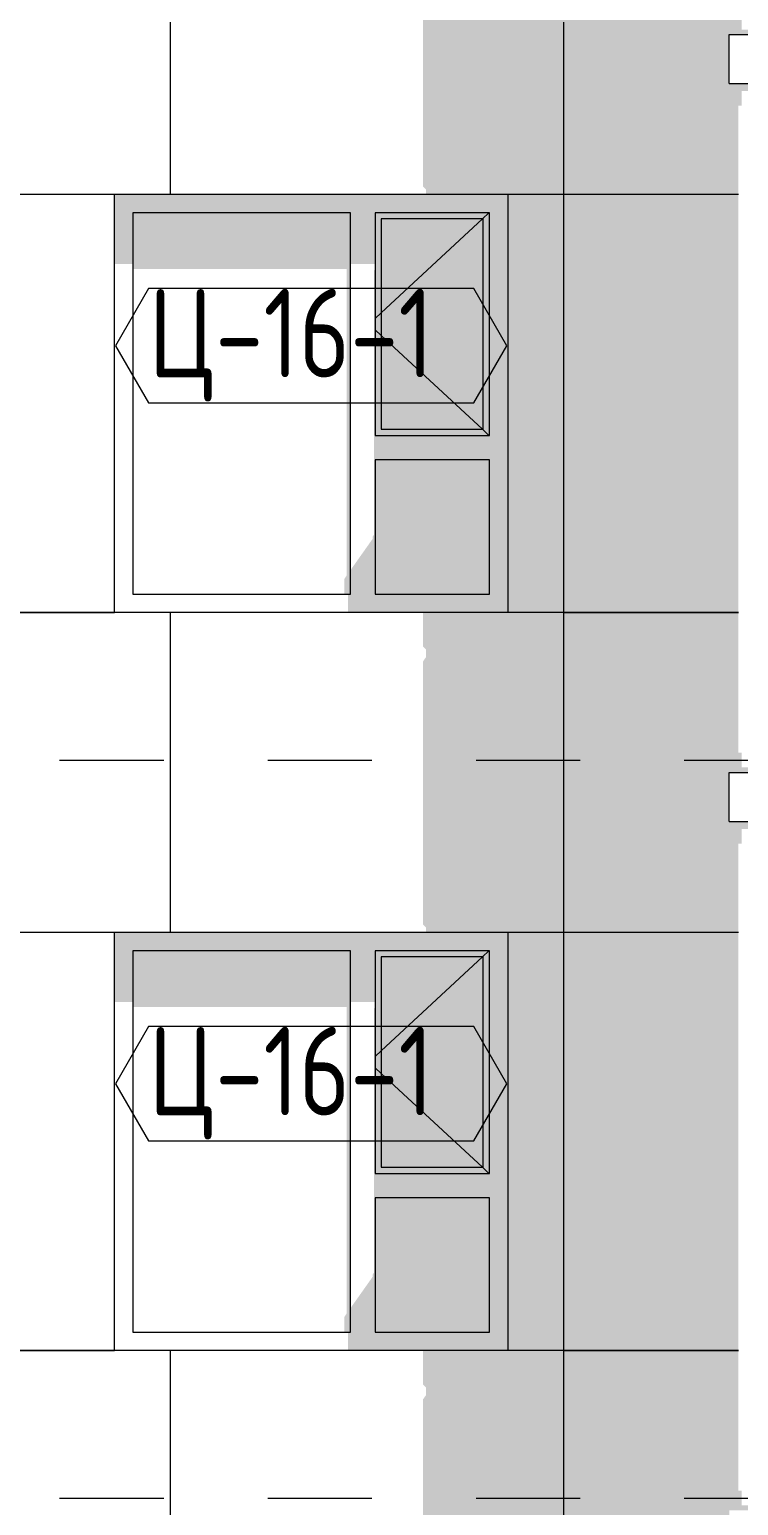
# Model space of a CAD drawing. Header units: millimetres. Extents: x 18162 to 7085488, y 72188 to 247925.
# Drawn here: x 5823964 to 5826846, y 127354 to 133354 of the extents above; entities that cross this region are included whole.
import ezdxf

# ---------------------------------------------------------------- set-up
doc = ezdxf.new("R2010")
doc.units = ezdxf.units.MM
doc.header["$MEASUREMENT"] = 0
doc.linetypes.add('Dashed', pattern=[423.333333, 211.666667, -211.666667])
doc.layers.add('Archicad Windows', color=7, linetype='Continuous')
doc.layers.add('Structural - Bearing', color=7, linetype='Continuous')
doc.styles.add('GENERATED_STYLE_3', font='', dxfattribs={"width": 0.8})
doc.styles.get('GENERATED_STYLE_3').set_extended_font_data('ISOCPEUR MON')
doc.dimstyles.new('GENERATED_STYLE__19', dxfattribs={"dimtxt": 440.00001, "dimasz": 228, "dimexe": 0.18, "dimexo": 31028.935828, "dimgap": 0, "dimtad": 1, "dimdec": 0, "dimzin": 0, "dimdsep": 46, "dimtxsty": 'GENERATED_STYLE_3', "dimblk": 'ARROWHEAD_2', "dimblk1": 'ARROWHEAD_2', "dimblk2": 'ARROWHEAD_2', "dimcen": 0.09, "dimclrd": 13, "dimclre": 13, "dimclrt": 13, "dimadec": 0, "dimazin": 0, "dimtfac": 1, "dimtdec": 4, "dimtmove": 0, "dimatfit": 3, "dimfxl": 1, "dimtolj": 1, "dimtzin": 0, "dimarcsym": 0})

# ---------------------------------------------------------------- blocks, each defined once
blk = doc.blocks.new('*X2320', base_point=(5785635.3, 106384.1))
at = {"layer": 'Structural - Bearing', "color": 8, "linetype": 'Continuous', "lineweight": 13}
for p, q in [((5824535.3, 130284.1), (5824535.3, 129684.1)), ((5826135.3, 130284.1), (5826135.3, 127984.1)), ((5822935.3, 129684.1), (5824035.3, 129684.1)), ((5824035.3, 129684.1), (5824308.8, 129684.1)), ((5825908.8, 129684.1), (5826135.3, 129684.1)), ((5826135.3, 129684.1), (5826846.4, 129684.1)), ((5822935.3, 127984.1), (5824035.3, 127984.1)), ((5824035.3, 127984.1), (5822935.3, 127984.1)), ((5824308.8, 127984.1), (5824035.3, 127984.1)), ((5824035.3, 127984.1), (5824308.8, 127984.1)), ((5824535.3, 127984.1), (5824535.3, 127384.1)), ((5826135.3, 127984.1), (5825908.8, 127984.1)), ((5826135.3, 127984.1), (5826846.4, 127984.1)), ((5826135.3, 127984.1), (5826135.3, 127384.1)), ((5826846.4, 127984.1), (5826135.3, 127984.1)), ((5824535.3, 127384.1), (5824535.3, 127284.1)), ((5826135.3, 127384.1), (5826135.3, 127284.1))]:
    blk.add_line(p, q, dxfattribs=at)
blk = doc.blocks.new('*X2326', base_point=(5785635.3, 106384.1))
at = {"layer": 'Structural - Bearing', "color": 8, "linetype": 'Continuous', "lineweight": 13}
for p, q in [((5824535.3, 133284.1), (5824535.3, 132684.1)), ((5826135.3, 133284.1), (5826135.3, 130984.1)), ((5822935.3, 132684.1), (5824035.3, 132684.1)), ((5824035.3, 132684.1), (5824308.8, 132684.1)), ((5825908.8, 132684.1), (5826135.3, 132684.1)), ((5826135.3, 132684.1), (5826846.4, 132684.1)), ((5822935.3, 130984.1), (5824035.3, 130984.1)), ((5824035.3, 130984.1), (5822935.3, 130984.1)), ((5824308.8, 130984.1), (5824035.3, 130984.1)), ((5824035.3, 130984.1), (5824308.8, 130984.1)), ((5824535.3, 130984.1), (5824535.3, 130384.1)), ((5826135.3, 130984.1), (5825908.8, 130984.1)), ((5826135.3, 130984.1), (5826846.4, 130984.1)), ((5826135.3, 130984.1), (5826135.3, 130384.1)), ((5826846.4, 130984.1), (5826135.3, 130984.1)), ((5824535.3, 130384.1), (5824535.3, 130284.1)), ((5826135.3, 130384.1), (5826135.3, 130284.1))]:
    blk.add_line(p, q, dxfattribs=at)
blk = doc.blocks.new('*X2377', base_point=(5785635.3, 106384.1))
at = {"layer": 'Structural - Bearing', "color": 8, "linetype": 'Continuous', "lineweight": 13}
for p, q in [((5824535.3, 133384.1), (5824535.3, 133284.1)), ((5826135.3, 133384.1), (5826135.3, 133284.1))]:
    blk.add_line(p, q, dxfattribs=at)
blk = doc.blocks.new('*D2606', base_point=(5785635.3, 106384.1))
at = {"color": 12, "linetype": 'Continuous', "lineweight": 35}
for p, q in [((5838328.4, 127420.7), (5838628.4, 127247.5)), ((5838328.4, 127220.7), (5838628.4, 127047.5))]:
    blk.add_line(p, q, dxfattribs=at)
at = {"color": 13, "linetype": 'Continuous', "lineweight": 13}
for p, q in [((5838703.4, 127334.1), (5837187.8, 127334.1)), ((5838478.4, 127134.1), (5838478.4, 127334.1)), ((5838703.4, 127134.1), (5837187.8, 127134.1))]:
    blk.add_line(p, q, dxfattribs=at)
blk = doc.blocks.new('ARROWHEAD_2')
at = {"color": 0, "linetype": 'Continuous', "lineweight": 0}
for p, q in [((-0.378, -0.655), (0.378, 0.655)), ((0, 0), (-1, 0))]:
    blk.add_line(p, q, dxfattribs=at)
blk = doc.blocks.new('*D2607', base_point=(5785635.3, 106384.1))
at = {"color": 12, "linetype": 'Continuous', "lineweight": 35}
for p, q in [((5838328.4, 130220.7), (5838628.4, 130047.5)), ((5838328.4, 127420.7), (5838628.4, 127247.5))]:
    blk.add_line(p, q, dxfattribs=at)
at = {"color": 13, "linetype": 'Continuous', "lineweight": 13}
for p, q in [((5838703.4, 130134.1), (5837187.8, 130134.1)), ((5838478.4, 127334.1), (5838478.4, 130134.1)), ((5838703.4, 127334.1), (5837187.8, 127334.1))]:
    blk.add_line(p, q, dxfattribs=at)
at = {"color": 13, "lineweight": 13, "char_height": 440, "attachment_point": 7, "rotation": 90, "style": 'GENERATED_STYLE_3'}
for s, insert in [('\\A1;{\\pql;\\fISOCPEUR MON|b0|i0|c0|p0;\\W0.800000;2,800}', (5838605.9, 128549.6)), ('\\A1;{\\pql;\\fISOCPEUR MON|b0|i0|c0|p0;\\W0.800000;200}', (5838518.1, 127420.8))]:
    blk.add_mtext(s, dxfattribs=dict(at, insert=insert))
blk = doc.blocks.new('*D2608', base_point=(5785635.3, 106384.1))
at = {"color": 12, "linetype": 'Continuous', "lineweight": 35}
for p, q in [((5838328.4, 130420.7), (5838628.4, 130247.5)), ((5838328.4, 130220.7), (5838628.4, 130047.5))]:
    blk.add_line(p, q, dxfattribs=at)
at = {"color": 13, "linetype": 'Continuous', "lineweight": 13}
for p, q in [((5838703.4, 130334.1), (5837187.8, 130334.1)), ((5838478.4, 130134.1), (5838478.4, 130334.1)), ((5838703.4, 130134.1), (5837187.8, 130134.1))]:
    blk.add_line(p, q, dxfattribs=at)
blk = doc.blocks.new('*D2609', base_point=(5785635.3, 106384.1))
at = {"color": 12, "linetype": 'Continuous', "lineweight": 35}
for p, q in [((5838328.4, 133220.7), (5838628.4, 133047.5)), ((5838328.4, 130420.7), (5838628.4, 130247.5))]:
    blk.add_line(p, q, dxfattribs=at)
at = {"color": 13, "linetype": 'Continuous', "lineweight": 13}
for p, q in [((5838703.4, 133134.1), (5837187.8, 133134.1)), ((5838478.4, 130334.1), (5838478.4, 133134.1)), ((5838703.4, 130334.1), (5837187.8, 130334.1))]:
    blk.add_line(p, q, dxfattribs=at)
at = {"color": 13, "lineweight": 13, "char_height": 440, "attachment_point": 7, "rotation": 90, "style": 'GENERATED_STYLE_3'}
for s, insert in [('\\A1;{\\pql;\\fISOCPEUR MON|b0|i0|c0|p0;\\W0.800000;2,800}', (5838605.9, 131549.6)), ('\\A1;{\\pql;\\fISOCPEUR MON|b0|i0|c0|p0;\\W0.800000;200}', (5838518.1, 130420.8))]:
    blk.add_mtext(s, dxfattribs=dict(at, insert=insert))
blk = doc.blocks.new('*D2610', base_point=(5785635.3, 106384.1))
at = {"color": 12, "linetype": 'Continuous', "lineweight": 35}
for p, q in [((5838328.4, 133420.7), (5838628.4, 133247.5)), ((5838328.4, 133220.7), (5838628.4, 133047.5))]:
    blk.add_line(p, q, dxfattribs=at)
at = {"color": 13, "linetype": 'Continuous', "lineweight": 13}
for p, q in [((5838703.4, 133334.1), (5837187.8, 133334.1)), ((5838478.4, 133134.1), (5838478.4, 133334.1)), ((5838703.4, 133134.1), (5837187.8, 133134.1))]:
    blk.add_line(p, q, dxfattribs=at)
blk = doc.blocks.new('*D2611', base_point=(5785635.3, 106384.1))
at = {"color": 12, "linetype": 'Continuous', "lineweight": 35}
for p, q in [((5838328.4, 136220.7), (5838628.4, 136047.5)), ((5838328.4, 133420.7), (5838628.4, 133247.5))]:
    blk.add_line(p, q, dxfattribs=at)
at = {"color": 13, "linetype": 'Continuous', "lineweight": 13}
for p, q in [((5838703.4, 136134.1), (5837187.8, 136134.1)), ((5838478.4, 133334.1), (5838478.4, 136134.1)), ((5838703.4, 133334.1), (5837187.8, 133334.1))]:
    blk.add_line(p, q, dxfattribs=at)
at = {"color": 13, "lineweight": 13, "char_height": 440, "attachment_point": 7, "rotation": 90, "style": 'GENERATED_STYLE_3'}
for s, insert in [('\\A1;{\\pql;\\fISOCPEUR MON|b0|i0|c0|p0;\\W0.800000;2,800}', (5838605.9, 134549.6)), ('\\A1;{\\pql;\\fISOCPEUR MON|b0|i0|c0|p0;\\W0.800000;200}', (5838518.1, 133420.8))]:
    blk.add_mtext(s, dxfattribs=dict(at, insert=insert))
blk = doc.blocks.new('Label_145_3', base_point=(5825108.8, 128834.1))
at = {"color": 13, "linetype": 'Continuous', "lineweight": 13, "flags": 128}
blk.add_lwpolyline([(5824313.7, 129068.3), (5824447.8, 128836.1), (5825769.9, 128836.1), (5825904, 129068.3), (5825769.9, 129300.6), (5824447.8, 129300.6)], close=True, dxfattribs=at)
at = {"color": 13, "lineweight": 13, "insert": (5824447.8, 129299.9), "char_height": 360, "attachment_point": 1, "style": 'GENERATED_STYLE_3'}
blk.add_mtext('\\A1;{\\pql;\\pt0,253000;\\fISOCPEUR MON|b0|i0|c0|p0;\\W0.800000;Ц-16-1\\fISOCPEUR MON|b0|i0|c0|p0;\\W0.800000;\\A1{\\H.66x;\\S^  ;}\\fISOCPEUR MON|b0|i0|c0|p0;\\W0.800000;\\fISOCPEUR MON|b0|i0|c0|p0;\\W0.800000;\\A1{\\H.66x;\\S^  ;}\\fISOCPEUR MON|b0|i0|c0|p0;\\W0.800000; \\fISOCPEUR MON|b0|i0|c0|p0;\\W0.800000;\\fISOCPEUR MON|b0|i0|c0|p0;\\W0.800000;\\fISOCPEUR MON|b0|i0|c0|p0;\\W0.800000;\\fISOCPEUR MON|b0|i0|c0|p0;\\W0.800000;\\fISOCPEUR MON|b0|i0|c0|p0;\\W0.800000;\\fISOCPEUR MON|b0|i0|c0|p0;\\W0.800000;\\fISOCPEUR MON|b0|i0|c0|p0;\\W0.800000;\\fISOCPEUR MON|b0|i0|c0|p0;\\W0.800000;\\fISOCPEUR MON|b0|i0|c0|p0;\\W0.800000;\\fISOCPEUR MON|b0|i0|c0|p0;\\W0.800000;\\fISOCPEUR MON|b0|i0|c0|p0;\\W0.800000;\\fISOCPEUR MON|b0|i0|c0|p0;\\W0.800000;\\fISOCPEUR MON|b0|i0|c0|p0;\\W0.800000;\\fISOCPEUR MON|b0|i0|c0|p0;\\W0.800000;\\fISOCPEUR MON|b0|i0|c0|p0;\\W0.800000;\\fISOCPEUR MON|b0|i0|c0|p0;\\W0.800000;\\fISOCPEUR MON|b0|i0|c0|p0;\\W0.800000;\\fISOCPEUR MON|b0|i0|c0|p0;\\W0.800000;\\fISOCPEUR MON|b0|i0|c0|p0;\\W0.800000;\\fISOCPEUR MON|b0|i0|c0|p0;\\W0.800000;\\fISOCPEUR MON|b0|i0|c0|p0;\\W0.800000;\\fISOCPEUR MON|b0|i0|c0|p0;\\W0.800000;\\fISOCPEUR MON|b0|i0|c0|p0;\\W0.800000;\\fISOCPEUR MON|b0|i0|c0|p0;\\W0.800000;\\fISOCPEUR MON|b0|i0|c0|p0;\\W0.800000;\\fISOCPEUR MON|b0|i0|c0|p0;\\W0.800000;\\fISOCPEUR MON|b0|i0|c0|p0;\\W0.800000;\\fISOCPEUR MON|b0|i0|c0|p0;\\W0.800000;\\fISOCPEUR MON|b0|i0|c0|p0;\\W0.800000;\\fISOCPEUR MON|b0|i0|c0|p0;\\W0.800000;\\fISOCPEUR MON|b0|i0|c0|p0;\\W0.800000;\\fISOCPEUR MON|b0|i0|c0|p0;\\W0.800000;\\fISOCPEUR MON|b0|i0|c0|p0;\\W0.800000;\\fISOCPEUR MON|b0|i0|c0|p0;\\W0.800000;\\fISOCPEUR MON|b0|i0|c0|p0;\\W0.800000;\\fISOCPEUR MON|b0|i0|c0|p0;\\W0.800000;\\fISOCPEUR MON|b0|i0|c0|p0;\\W0.800000;\\fISOCPEUR MON|b0|i0|c0|p0;\\W0.800000;\\fISOCPEUR MON|b0|i0|c0|p0;\\W0.800000;\\fISOCPEUR MON|b0|i0|c0|p0;\\W0.800000;\\fISOCPEUR MON|b0|i0|c0|p0;\\W0.800000;\\fISOCPEUR MON|b0|i0|c0|p0;\\W0.800000;\\fISOCPEUR MON|b0|i0|c0|p0;\\W0.800000;}', dxfattribs=at)
blk = doc.blocks.new('Label_150_3', base_point=(5825108.8, 131834.1))
at = {"color": 13, "linetype": 'Continuous', "lineweight": 13, "flags": 128}
blk.add_lwpolyline([(5824313.7, 132068.3), (5824447.8, 131836.1), (5825769.9, 131836.1), (5825904, 132068.3), (5825769.9, 132300.6), (5824447.8, 132300.6)], close=True, dxfattribs=at)
at = {"color": 13, "lineweight": 13, "insert": (5824447.8, 132299.9), "char_height": 360, "attachment_point": 1, "style": 'GENERATED_STYLE_3'}
blk.add_mtext('\\A1;{\\pql;\\pt0,253000;\\fISOCPEUR MON|b0|i0|c0|p0;\\W0.800000;Ц-16-1\\fISOCPEUR MON|b0|i0|c0|p0;\\W0.800000;\\A1{\\H.66x;\\S^  ;}\\fISOCPEUR MON|b0|i0|c0|p0;\\W0.800000;\\fISOCPEUR MON|b0|i0|c0|p0;\\W0.800000;\\A1{\\H.66x;\\S^  ;}\\fISOCPEUR MON|b0|i0|c0|p0;\\W0.800000; \\fISOCPEUR MON|b0|i0|c0|p0;\\W0.800000;\\fISOCPEUR MON|b0|i0|c0|p0;\\W0.800000;\\fISOCPEUR MON|b0|i0|c0|p0;\\W0.800000;\\fISOCPEUR MON|b0|i0|c0|p0;\\W0.800000;\\fISOCPEUR MON|b0|i0|c0|p0;\\W0.800000;\\fISOCPEUR MON|b0|i0|c0|p0;\\W0.800000;\\fISOCPEUR MON|b0|i0|c0|p0;\\W0.800000;\\fISOCPEUR MON|b0|i0|c0|p0;\\W0.800000;\\fISOCPEUR MON|b0|i0|c0|p0;\\W0.800000;\\fISOCPEUR MON|b0|i0|c0|p0;\\W0.800000;\\fISOCPEUR MON|b0|i0|c0|p0;\\W0.800000;\\fISOCPEUR MON|b0|i0|c0|p0;\\W0.800000;\\fISOCPEUR MON|b0|i0|c0|p0;\\W0.800000;\\fISOCPEUR MON|b0|i0|c0|p0;\\W0.800000;\\fISOCPEUR MON|b0|i0|c0|p0;\\W0.800000;\\fISOCPEUR MON|b0|i0|c0|p0;\\W0.800000;\\fISOCPEUR MON|b0|i0|c0|p0;\\W0.800000;\\fISOCPEUR MON|b0|i0|c0|p0;\\W0.800000;\\fISOCPEUR MON|b0|i0|c0|p0;\\W0.800000;\\fISOCPEUR MON|b0|i0|c0|p0;\\W0.800000;\\fISOCPEUR MON|b0|i0|c0|p0;\\W0.800000;\\fISOCPEUR MON|b0|i0|c0|p0;\\W0.800000;\\fISOCPEUR MON|b0|i0|c0|p0;\\W0.800000;\\fISOCPEUR MON|b0|i0|c0|p0;\\W0.800000;\\fISOCPEUR MON|b0|i0|c0|p0;\\W0.800000;\\fISOCPEUR MON|b0|i0|c0|p0;\\W0.800000;\\fISOCPEUR MON|b0|i0|c0|p0;\\W0.800000;\\fISOCPEUR MON|b0|i0|c0|p0;\\W0.800000;\\fISOCPEUR MON|b0|i0|c0|p0;\\W0.800000;\\fISOCPEUR MON|b0|i0|c0|p0;\\W0.800000;\\fISOCPEUR MON|b0|i0|c0|p0;\\W0.800000;\\fISOCPEUR MON|b0|i0|c0|p0;\\W0.800000;\\fISOCPEUR MON|b0|i0|c0|p0;\\W0.800000;\\fISOCPEUR MON|b0|i0|c0|p0;\\W0.800000;\\fISOCPEUR MON|b0|i0|c0|p0;\\W0.800000;\\fISOCPEUR MON|b0|i0|c0|p0;\\W0.800000;\\fISOCPEUR MON|b0|i0|c0|p0;\\W0.800000;\\fISOCPEUR MON|b0|i0|c0|p0;\\W0.800000;\\fISOCPEUR MON|b0|i0|c0|p0;\\W0.800000;\\fISOCPEUR MON|b0|i0|c0|p0;\\W0.800000;\\fISOCPEUR MON|b0|i0|c0|p0;\\W0.800000;\\fISOCPEUR MON|b0|i0|c0|p0;\\W0.800000;\\fISOCPEUR MON|b0|i0|c0|p0;\\W0.800000;}', dxfattribs=at)

msp = doc.modelspace()

# ---------------------------------------------------------------- hatches: boundary and pattern name
at = {"layer": 'Archicad Windows', "linetype": 'Continuous', "lineweight": 0}
for points in [[(5825268.8, 132609.1), (5825368.8, 132609.1), (5825833.8, 132609.1), (5825908.8, 132609.1), (5825908.8, 132684.1), (5824308.8, 132684.1), (5824308.8, 132609.1), (5824383.8, 132609.1)], [(5824383.8, 132609.1), (5824308.8, 132609.1), (5824308.8, 132401.2), (5824383.8, 132401.2)], [(5824383.8, 132380), (5825253.8, 132380), (5825253.8, 131135), (5825243.8, 131120.8), (5825243.8, 131059.1), (5825268.8, 131059.1), (5825268.8, 132609.1), (5824383.8, 132609.1)], [(5825368.8, 132609.1), (5825268.8, 132609.1), (5825268.8, 132401.2), (5825368.8, 132401.2)], [(5825833.8, 132609.1), (5825368.8, 132609.1), (5825368.8, 132584.1), (5825393.8, 132584.1), (5825808.8, 132584.1), (5825833.8, 132584.1)], [(5825833.8, 131704.1), (5825833.8, 131604.1), (5825833.8, 131059.1), (5825908.8, 131059.1), (5825908.8, 132609.1), (5825833.8, 132609.1)], [(5825393.8, 132584.1), (5825368.8, 132584.1), (5825368.8, 131729.1), (5825393.8, 131729.1)], [(5825808.8, 131729.1), (5825808.8, 132584.1), (5825393.8, 132584.1), (5825393.8, 131729.1)], [(5825808.8, 131729.1), (5825833.8, 131729.1), (5825833.8, 132584.1), (5825808.8, 132584.1)], [(5825268.8, 131059.1), (5825368.8, 131059.1), (5825368.8, 132379.8), (5825363.8, 132372.7), (5825363.8, 131299.8), (5825358.8, 131292.7), (5825358.8, 131283.5), (5825268.8, 131156.2)], [(5825393.8, 131729.1), (5825368.8, 131729.1), (5825368.8, 131704.1), (5825833.8, 131704.1), (5825833.8, 131729.1), (5825808.8, 131729.1)], [(5825833.8, 131604.1), (5825833.8, 131704.1), (5825368.8, 131704.1), (5825368.8, 131604.1)], [(5825833.8, 131059.1), (5825833.8, 131604.1), (5825368.8, 131604.1), (5825368.8, 131059.1)], [(5825908.8, 131059.1), (5825258.8, 131059.1), (5825258.8, 130984.1), (5825908.8, 130984.1)], [(5825268.8, 129609.1), (5825368.8, 129609.1), (5825833.8, 129609.1), (5825908.8, 129609.1), (5825908.8, 129684.1), (5824308.8, 129684.1), (5824308.8, 129609.1), (5824383.8, 129609.1)], [(5824383.8, 129609.1), (5824308.8, 129609.1), (5824308.8, 129401.2), (5824383.8, 129401.2)], [(5825268.8, 129609.1), (5824383.8, 129609.1), (5824383.8, 129380), (5825253.8, 129380), (5825253.8, 128135), (5825243.8, 128120.8), (5825243.8, 128059.1), (5825268.8, 128059.1)], [(5825368.8, 129609.1), (5825268.8, 129609.1), (5825268.8, 129401.2), (5825368.8, 129401.2)], [(5825833.8, 129609.1), (5825368.8, 129609.1), (5825368.8, 129584.1), (5825393.8, 129584.1), (5825808.8, 129584.1), (5825833.8, 129584.1)], [(5825833.8, 128704.1), (5825833.8, 128604.1), (5825833.8, 128059.1), (5825908.8, 128059.1), (5825908.8, 129609.1), (5825833.8, 129609.1)], [(5825393.8, 129584.1), (5825368.8, 129584.1), (5825368.8, 128729.1), (5825393.8, 128729.1)], [(5825808.8, 128729.1), (5825808.8, 129584.1), (5825393.8, 129584.1), (5825393.8, 128729.1)], [(5825808.8, 128729.1), (5825833.8, 128729.1), (5825833.8, 129584.1), (5825808.8, 129584.1)], [(5825268.8, 128059.1), (5825368.8, 128059.1), (5825368.8, 129379.8), (5825363.8, 129372.7), (5825363.8, 128299.8), (5825358.8, 128292.7), (5825358.8, 128283.5), (5825268.8, 128156.2)], [(5825393.8, 128729.1), (5825368.8, 128729.1), (5825368.8, 128704.1), (5825833.8, 128704.1), (5825833.8, 128729.1), (5825808.8, 128729.1)], [(5825833.8, 128604.1), (5825833.8, 128704.1), (5825368.8, 128704.1), (5825368.8, 128604.1)], [(5825833.8, 128059.1), (5825833.8, 128604.1), (5825368.8, 128604.1), (5825368.8, 128059.1)], [(5825908.8, 128059.1), (5825258.8, 128059.1), (5825258.8, 127984.1), (5825908.8, 127984.1)]]:
    msp.add_hatch(color=49, dxfattribs=at).paths.add_polyline_path(points)
at = {"layer": 'Structural - Bearing', "linetype": 'Continuous', "lineweight": 0}
for points in [[(5826808.8, 136284.1), (5825563.8, 136284.1), (5825563.8, 135715.6), (5825576.4, 135703), (5825576.4, 135684.1), (5825908.8, 135684.1), (5825908.8, 133984.1), (5825563.8, 133984.1), (5825563.8, 133845.6), (5825576.4, 133833), (5825576.4, 133803.4), (5825563.8, 133785.6), (5825563.8, 133284.1), (5826808.8, 133284.1), (5826808.8, 133334.1), (5830044.7, 133334.1), (5830058.8, 133354.1), (5826858.8, 133354.1), (5826858.8, 133414.1), (5826846.4, 133414.1), (5826846.4, 136044.1), (5826858.8, 136044.1), (5826858.8, 136104.1), (5830058.8, 136104.1), (5830058.8, 136063.4), (5830108.8, 136134.1), (5826808.8, 136134.1)], [(5825563.8, 132715.6), (5825576.4, 132703), (5825576.4, 132684.1), (5825908.8, 132684.1), (5825908.8, 130984.1), (5825563.8, 130984.1), (5825563.8, 130845.6), (5825576.4, 130833), (5825576.4, 130803.4), (5825563.8, 130785.6), (5825563.8, 130284.1), (5826808.8, 130284.1), (5826808.8, 130334.1), (5830044.7, 130334.1), (5830058.8, 130354.1), (5826858.8, 130354.1), (5826858.8, 130414.1), (5826846.4, 130414.1), (5826846.4, 133044.1), (5826858.8, 133044.1), (5826858.8, 133104.1), (5830058.8, 133104.1), (5830058.8, 133063.4), (5830108.8, 133134.1), (5826808.8, 133134.1), (5826808.8, 133284.1), (5825563.8, 133284.1)], [(5825563.8, 127785.6), (5825563.8, 127284.1), (5826808.8, 127284.1), (5826808.8, 127334.1), (5830044.7, 127334.1), (5830058.8, 127354.1), (5826858.8, 127354.1), (5826858.8, 127414.1), (5826846.4, 127414.1), (5826846.4, 130044.1), (5826858.8, 130044.1), (5826858.8, 130104.1), (5830058.8, 130104.1), (5830058.8, 130063.4), (5830108.8, 130134.1), (5826808.8, 130134.1), (5826808.8, 130284.1), (5825563.8, 130284.1), (5825563.8, 129715.6), (5825576.4, 129703), (5825576.4, 129684.1), (5825908.8, 129684.1), (5825908.8, 127984.1), (5825563.8, 127984.1), (5825563.8, 127845.6), (5825576.4, 127833), (5825576.4, 127803.4)]]:
    msp.add_hatch(color=49, dxfattribs=at).paths.add_polyline_path(points)

# ---------------------------------------------------------------- linework, layer by layer
at = {"color": 8, "linetype": 'Dashed', "lineweight": 13, "ltscale": 2}
for p, q in [((5800379.4, 130384.1), (5841359.8, 130384.1)), ((5800379.4, 127384.1), (5841359.8, 127384.1))]:
    msp.add_line(p, q, dxfattribs=at)
at = {"layer": 'Archicad Windows', "color": 7, "linetype": 'Continuous', "lineweight": 13}
for p, q in [((5824308.8, 130984.1), (5824308.8, 132684.1)), ((5824308.8, 132684.1), (5825908.8, 132684.1)), ((5825908.8, 132684.1), (5825908.8, 130984.1)), ((5825908.8, 130984.1), (5824308.8, 130984.1)), ((5824308.8, 127984.1), (5824308.8, 129684.1)), ((5824308.8, 129684.1), (5825908.8, 129684.1)), ((5825908.8, 129684.1), (5825908.8, 127984.1)), ((5825908.8, 127984.1), (5824308.8, 127984.1))]:
    msp.add_line(p, q, dxfattribs=at)
at = {"layer": 'Archicad Windows', "color": 7, "linetype": 'Continuous', "lineweight": 9}
for p, q in [((5824383.8, 132609.1), (5824383.8, 131059.1)), ((5825268.8, 132609.1), (5824383.8, 132609.1)), ((5825268.8, 131059.1), (5825268.8, 132609.1)), ((5825368.8, 132609.1), (5825368.8, 131704.1)), ((5825833.8, 132609.1), (5825368.8, 132609.1)), ((5825831.9, 132609.1), (5825804.9, 132584.1)), ((5825833.8, 131704.1), (5825833.8, 132609.1)), ((5825393.8, 132584.1), (5825393.8, 131729.1)), ((5825808.8, 132584.1), (5825393.8, 132584.1)), ((5825804.9, 132584.1), (5825393.8, 132202.9)), ((5825808.8, 131729.1), (5825808.8, 132584.1)), ((5825393.8, 132202.9), (5825368.8, 132179.7)), ((5825393.8, 132110.2), (5825368.8, 132133.4)), ((5825804.9, 131729.1), (5825393.8, 132110.2)), ((5825368.8, 131704.1), (5825833.8, 131704.1)), ((5825393.8, 131729.1), (5825808.8, 131729.1)), ((5825831.9, 131704.1), (5825804.9, 131729.1)), ((5825368.8, 131604.1), (5825368.8, 131059.1)), ((5825833.8, 131604.1), (5825368.8, 131604.1)), ((5825833.8, 131059.1), (5825833.8, 131604.1)), ((5824383.8, 131059.1), (5825268.8, 131059.1)), ((5825368.8, 131059.1), (5825833.8, 131059.1)), ((5824383.8, 129609.1), (5824383.8, 128059.1)), ((5825268.8, 129609.1), (5824383.8, 129609.1)), ((5825268.8, 128059.1), (5825268.8, 129609.1)), ((5825368.8, 129609.1), (5825368.8, 128704.1)), ((5825833.8, 129609.1), (5825368.8, 129609.1)), ((5825831.9, 129609.1), (5825804.9, 129584.1)), ((5825833.8, 128704.1), (5825833.8, 129609.1)), ((5825393.8, 129584.1), (5825393.8, 128729.1)), ((5825808.8, 129584.1), (5825393.8, 129584.1)), ((5825804.9, 129584.1), (5825393.8, 129202.9)), ((5825808.8, 128729.1), (5825808.8, 129584.1)), ((5825393.8, 129202.9), (5825368.8, 129179.7)), ((5825393.8, 129110.2), (5825368.8, 129133.4)), ((5825804.9, 128729.1), (5825393.8, 129110.2)), ((5825368.8, 128704.1), (5825833.8, 128704.1)), ((5825393.8, 128729.1), (5825808.8, 128729.1)), ((5825831.9, 128704.1), (5825804.9, 128729.1)), ((5825368.8, 128604.1), (5825368.8, 128059.1)), ((5825833.8, 128604.1), (5825368.8, 128604.1)), ((5825833.8, 128059.1), (5825833.8, 128604.1)), ((5824383.8, 128059.1), (5825268.8, 128059.1)), ((5825368.8, 128059.1), (5825833.8, 128059.1))]:
    msp.add_line(p, q, dxfattribs=at)
at = {"layer": 'Structural - Bearing', "color": 7, "linetype": 'Continuous', "lineweight": 13}
for p, q in [((5826808.8, 133134.1), (5826808.8, 133334.1)), ((5826808.8, 133334.1), (5830108.8, 133334.1)), ((5826808.8, 133134.1), (5830108.8, 133134.1)), ((5826808.8, 130134.1), (5826808.8, 130334.1)), ((5826808.8, 130334.1), (5830108.8, 130334.1)), ((5826808.8, 130134.1), (5830108.8, 130134.1))]:
    msp.add_line(p, q, dxfattribs=at)

# ---------------------------------------------------------------- block references
at = {"color": 12, "linetype": 'Continuous', "lineweight": 13}
for name, p in [('Label_150_3', (5825108.8, 131834.1)), ('Label_145_3', (5825108.8, 128834.1))]:
    msp.add_blockref(name, p, dxfattribs=at)
at = {"layer": 'Structural - Bearing', "lineweight": 0}
for name in ['*X2377', '*X2326', '*X2320']:
    msp.add_blockref(name, (5785635.3, 106384.1), dxfattribs=at)

# ---------------------------------------------------------------- dimensions: what is measured, and where the dimension line sits
at = {"color": 13, "linetype": 'Continuous', "lineweight": 13}
for base, p1, p2, picture, middle in [((5838478.4, 136134.1), (5805483.8, 133334.1), (5805483.8, 136134.1), '*D2611', (5838170.4, 135286.7)), ((5838478.4, 133334.1), (5805483.8, 133134.1), (5805483.8, 133334.1), '*D2610', (5838170.4, 133923)), ((5838478.4, 133134.1), (5805483.8, 130334.1), (5805483.8, 133134.1), '*D2609', (5838170.4, 132286.7)), ((5838478.4, 130334.1), (5805483.8, 130134.1), (5805483.8, 130334.1), '*D2608', (5838170.4, 130923)), ((5838478.4, 130134.1), (5805483.8, 127334.1), (5805483.8, 130134.1), '*D2607', (5838170.4, 129286.7)), ((5838478.4, 127334.1), (5805483.8, 127134.1), (5805483.8, 127334.1), '*D2606', (5838170.4, 127923))]:
    dim = msp.add_linear_dim(base=base, p1=p1, p2=p2, angle=90, dimstyle='GENERATED_STYLE__19', dxfattribs=at)
    dim.commit()
    dim.dimension.update_dxf_attribs({"geometry": picture, "text_midpoint": middle, "dimtype": 160, "text_rotation": 90})

doc.saveas('drawing.dxf')
